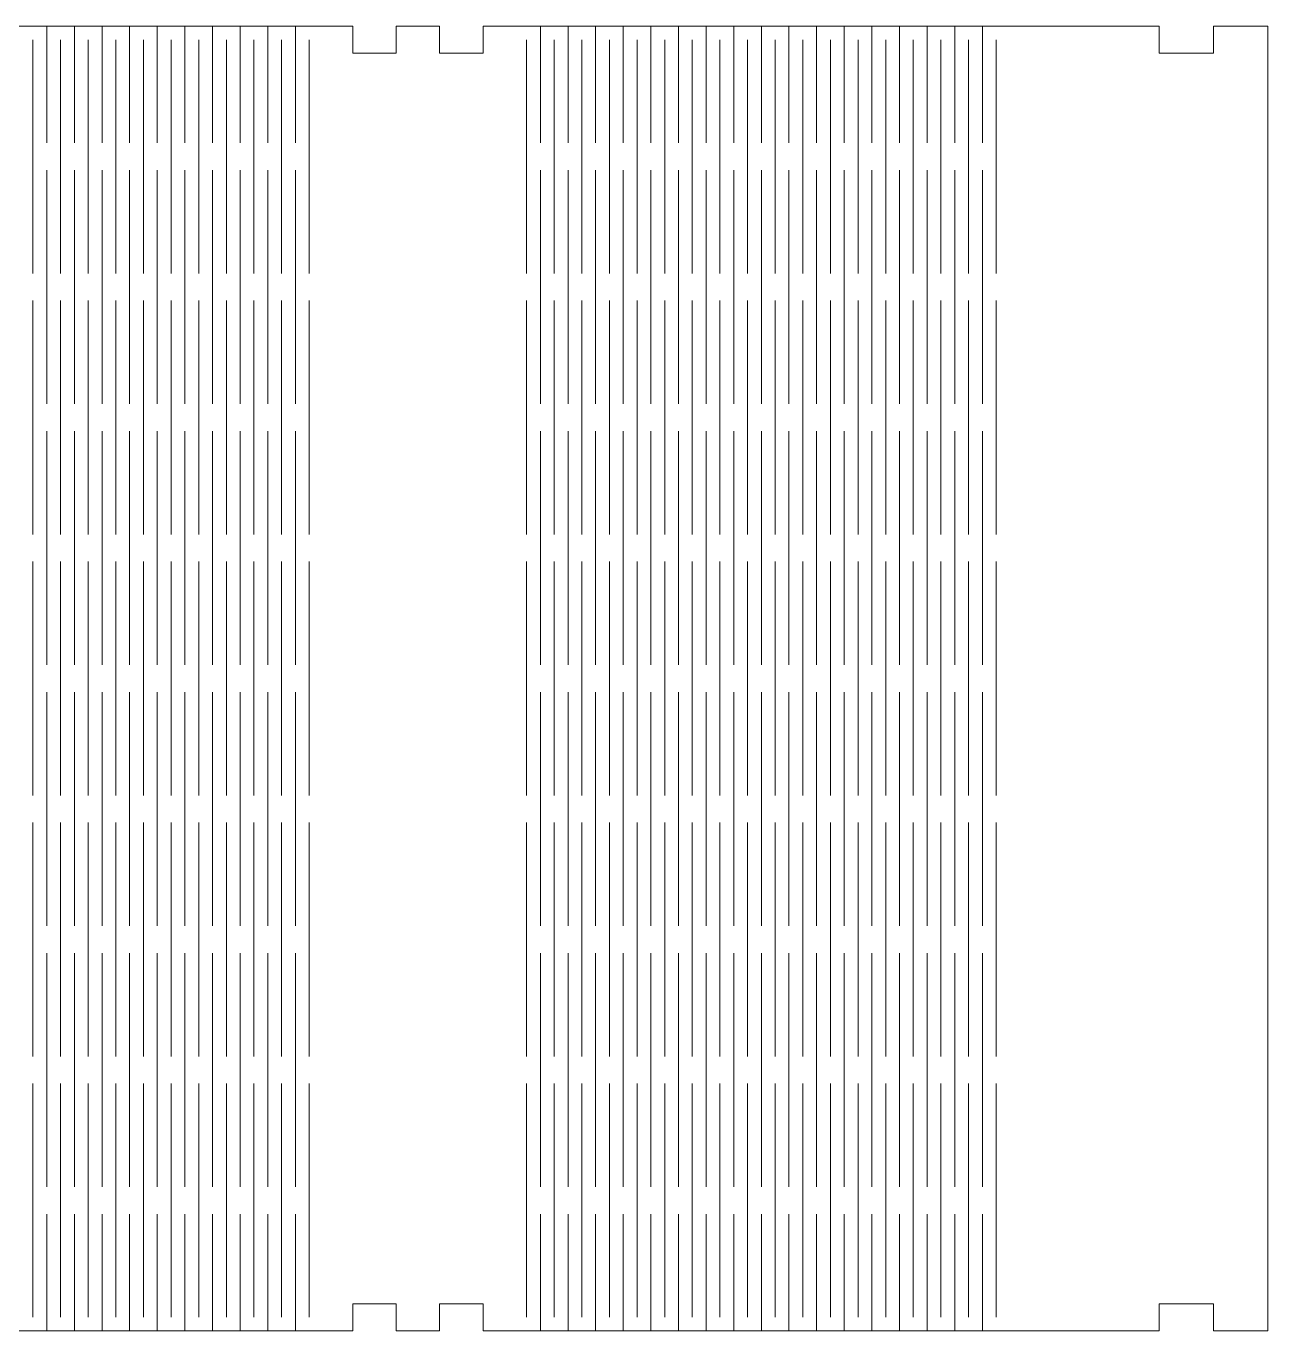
# Model space of a CAD drawing. Header units: millimetres. Extents: x -302 to 279, y -151 to 149.
# Drawn here: x 133.8 to 278.9, y -3.2 to 149.2 of the extents above; entities that cross this region are included whole.
import ezdxf

# ---------------------------------------------------------------- set-up
doc = ezdxf.new("R2010")
doc.units = ezdxf.units.MM
doc.header["$MEASUREMENT"] = 0
doc.layers.add('Layer 1', color=7, linetype='Continuous')

msp = doc.modelspace()

# ---------------------------------------------------------------- linework, layer by layer
at = {"layer": 'Layer 1', "lineweight": 9}
msp.add_open_spline([(247.1353, -3.1686), (247.1353, -3.1686), (266.1853, -3.1686), (266.1853, -3.1686), (266.1853, -3.1686), (266.1853, -3.1686), (266.1853, 0.0065), (266.1853, 0.0065), (266.1853, 0.0065), (266.1853, 0.0065), (272.5357, 0.0065), (272.5357, 0.0065), (272.5357, 0.0065), (272.5357, 0.0065), (272.5357, -3.1686), (272.5357, -3.1686), (272.5357, -3.1686), (272.5357, -3.1686), (278.8866, -3.1686), (278.8866, -3.1686), (278.8866, -3.1686), (278.8866, -3.1686), (278.8866, 149.2313), (278.8866, 149.2313), (278.8866, 149.2313), (278.8866, 149.2313), (272.5357, 149.2313), (272.5357, 149.2313), (272.5357, 149.2313), (272.5357, 149.2313), (272.5357, 146.0561), (272.5357, 146.0561), (272.5357, 146.0561), (272.5357, 146.0561), (266.1853, 146.0561), (266.1853, 146.0561), (266.1853, 146.0561), (266.1853, 146.0561), (266.1853, 149.2313), (266.1853, 149.2313), (266.1853, 149.2313), (266.1853, 149.2313), (247.1353, 149.2313), (247.1353, 149.2313), (247.1353, 149.2313), (247.1353, 149.2313), (192.2757, 149.2313), (192.2757, 149.2313), (192.2757, 149.2313), (192.2757, 149.2313), (187.1957, 149.2313), (187.1957, 149.2313), (187.1957, 149.2313), (187.1957, 149.2313), (187.1957, 146.0561), (187.1957, 146.0561), (187.1957, 146.0561), (187.1957, 146.0561), (182.1157, 146.0561), (182.1157, 146.0561), (182.1157, 146.0561), (182.1157, 146.0561), (182.1157, 149.2313), (182.1157, 149.2313), (182.1157, 149.2313), (182.1157, 149.2313), (177.0357, 149.2313), (177.0357, 149.2313), (177.0357, 149.2313), (177.0357, 149.2313), (177.0357, 146.0561), (177.0357, 146.0561), (177.0357, 146.0561), (177.0357, 146.0561), (171.9557, 146.0561), (171.9557, 146.0561), (171.9557, 146.0561), (171.9557, 146.0561), (171.9557, 149.2313), (171.9557, 149.2313), (171.9557, 149.2313), (171.9557, 149.2313), (166.8757, 149.2313), (166.8757, 149.2313), (166.8757, 149.2313), (166.8757, 149.2313), (112.0155, 149.2313), (112.0155, 149.2313), (112.0155, 149.2313), (112.0155, 149.2313), (105.8846, 149.2313), (105.8846, 149.2313), (105.8846, 149.2313), (105.8846, 149.2313), (105.8846, 146.0561), (105.8846, 146.0561), (105.8846, 146.0561), (105.8846, 146.0561), (99.7531, 146.0561), (99.7531, 146.0561), (99.7531, 146.0561), (99.7531, 146.0561), (99.7531, 149.2313), (99.7531, 149.2313), (99.7531, 149.2313), (99.7531, 149.2313), (93.6228, 149.2313), (93.6228, 149.2313), (93.6228, 149.2313), (93.6228, 149.2313), (93.6228, 146.0561), (93.6228, 146.0561), (93.6228, 146.0561), (93.6228, 146.0561), (87.4913, 146.0561), (87.4913, 146.0561), (87.4913, 146.0561), (87.4913, 146.0561), (87.4913, 149.2313), (87.4913, 149.2313), (87.4913, 149.2313), (87.4913, 149.2313), (81.3604, 149.2313), (81.3604, 149.2313), (81.3604, 149.2313), (81.3604, 149.2313), (81.3604, 146.0561), (81.3604, 146.0561), (81.3604, 146.0561), (81.3604, 146.0561), (75.2295, 146.0561), (75.2295, 146.0561), (75.2295, 146.0561), (75.2295, 146.0561), (75.2295, 149.2313), (75.2295, 149.2313), (75.2295, 149.2313), (75.2295, 149.2313), (69.0986, 149.2313), (69.0986, 149.2313), (69.0986, 149.2313), (69.0986, 149.2313), (69.0986, 146.0561), (69.0986, 146.0561), (69.0986, 146.0561), (69.0986, 146.0561), (62.967, 146.0561), (62.967, 146.0561), (62.967, 146.0561), (62.967, 146.0561), (62.967, 149.2313), (62.967, 149.2313), (62.967, 149.2313), (62.967, 149.2313), (56.8361, 149.2313), (56.8361, 149.2313), (56.8361, 149.2313), (56.8361, 149.2313), (56.8361, 146.0561), (56.8361, 146.0561), (56.8361, 146.0561), (56.8361, 146.0561), (50.7052, 146.0561), (50.7052, 146.0561), (50.7052, 146.0561), (50.7052, 146.0561), (50.7052, 149.2313), (50.7052, 149.2313), (50.7052, 149.2313), (50.7052, 149.2313), (44.5743, 149.2313), (44.5743, 149.2313), (44.5743, 149.2313), (44.5743, 149.2313), (44.5743, 146.0561), (44.5743, 146.0561), (44.5743, 146.0561), (44.5743, 146.0561), (38.4428, 146.0561), (38.4428, 146.0561), (38.4428, 146.0561), (38.4428, 146.0561), (38.4428, 149.2313), (38.4428, 149.2313), (38.4428, 149.2313), (38.4428, 149.2313), (32.3119, 149.2313), (32.3119, 149.2313), (32.3119, 149.2313), (32.3119, 149.2313), (32.3119, 146.0561), (32.3119, 146.0561), (32.3119, 146.0561), (32.3119, 146.0561), (26.181, 146.0561), (26.181, 146.0561), (26.181, 146.0561), (26.181, 146.0561), (26.181, 149.2313), (26.181, 149.2313), (26.181, 149.2313), (26.181, 149.2313), (20.0501, 149.2313), (20.0501, 149.2313), (20.0501, 149.2313), (20.0501, 149.2313), (20.0501, 146.0561), (20.0501, 146.0561), (20.0501, 146.0561), (20.0501, 146.0561), (13.9192, 146.0561), (13.9192, 146.0561), (13.9192, 146.0561), (13.9192, 146.0561), (13.9192, 149.2313), (13.9192, 149.2313), (13.9192, 149.2313), (13.9192, 149.2313), (7.7877, 149.2313), (7.7877, 149.2313), (7.7877, 149.2313), (7.7877, 149.2313), (7.7877, 146.0561), (7.7877, 146.0561), (7.7877, 146.0561), (7.7877, 146.0561), (1.6568, 146.0561), (1.6568, 146.0561), (1.6568, 146.0561), (1.6568, 146.0561), (1.6568, 149.2313), (1.6568, 149.2313), (1.6568, 149.2313), (1.6568, 149.2313), (-4.4741, 149.2313), (-4.4741, 149.2313), (-4.4741, 149.2313), (-4.4741, 149.2313), (-4.4741, 146.0561), (-4.4741, 146.0561), (-4.4741, 146.0561), (-4.4741, 146.0561), (-10.605, 146.0561), (-10.605, 146.0561), (-10.605, 146.0561), (-10.605, 146.0561), (-10.605, 149.2313), (-10.605, 149.2313), (-10.605, 149.2313), (-10.605, 149.2313), (-16.7359, 149.2313), (-16.7359, 149.2313), (-16.7359, 149.2313), (-16.7359, 149.2313), (-16.7359, 146.0561), (-16.7359, 146.0561), (-16.7359, 146.0561), (-16.7359, 146.0561), (-22.8668, 146.0561), (-22.8668, 146.0561), (-22.8668, 146.0561), (-22.8668, 146.0561), (-22.8668, 149.2313), (-22.8668, 149.2313), (-22.8668, 149.2313), (-22.8668, 149.2313), (-28.9984, 149.2313), (-28.9984, 149.2313), (-28.9984, 149.2313), (-28.9984, 149.2313), (-28.9984, 146.0561), (-28.9984, 146.0561), (-28.9984, 146.0561), (-28.9984, 146.0561), (-35.1293, 146.0561), (-35.1293, 146.0561), (-35.1293, 146.0561), (-35.1293, 146.0561), (-35.1293, 149.2313), (-35.1293, 149.2313), (-35.1293, 149.2313), (-35.1293, 149.2313), (-41.2602, 149.2313), (-41.2602, 149.2313), (-41.2602, 149.2313), (-41.2602, 149.2313), (-41.2602, 146.0561), (-41.2602, 146.0561), (-41.2602, 146.0561), (-41.2602, 146.0561), (-47.3911, 146.0561), (-47.3911, 146.0561), (-47.3911, 146.0561), (-47.3911, 146.0561), (-47.3911, 149.2313), (-47.3911, 149.2313), (-47.3911, 149.2313), (-47.3911, 149.2313), (-53.5226, 149.2313), (-53.5226, 149.2313), (-53.5226, 149.2313), (-53.5226, 149.2313), (-53.5226, 146.0561), (-53.5226, 146.0561), (-53.5226, 146.0561), (-53.5226, 146.0561), (-59.6535, 146.0561), (-59.6535, 146.0561), (-59.6535, 146.0561), (-59.6535, 146.0561), (-59.6535, 149.2313), (-59.6535, 149.2313), (-59.6535, 149.2313), (-59.6535, 149.2313), (-65.7844, 149.2313), (-65.7844, 149.2313), (-65.7844, 149.2313), (-65.7844, 149.2313), (-120.6446, 149.2313), (-120.6446, 149.2313), (-120.6446, 149.2313), (-120.6446, 149.2313), (-125.7246, 149.2313), (-125.7246, 149.2313), (-125.7246, 149.2313), (-125.7246, 149.2313), (-125.7246, 146.0561), (-125.7246, 146.0561), (-125.7246, 146.0561), (-125.7246, 146.0561), (-130.8046, 146.0561), (-130.8046, 146.0561), (-130.8046, 146.0561), (-130.8046, 146.0561), (-130.8046, 149.2313), (-130.8046, 149.2313), (-130.8046, 149.2313), (-130.8046, 149.2313), (-135.8846, 149.2313), (-135.8846, 149.2313), (-135.8846, 149.2313), (-135.8846, 149.2313), (-135.8846, 146.0561), (-135.8846, 146.0561), (-135.8846, 146.0561), (-135.8846, 146.0561), (-140.9646, 146.0561), (-140.9646, 146.0561), (-140.9646, 146.0561), (-140.9646, 146.0561), (-140.9646, 149.2313), (-140.9646, 149.2313), (-140.9646, 149.2313), (-140.9646, 149.2313), (-146.0446, 149.2313), (-146.0446, 149.2313), (-146.0446, 149.2313), (-146.0446, 149.2313), (-146.0446, -3.1686), (-146.0446, -3.1686), (-146.0446, -3.1686), (-146.0446, -3.1686), (-140.9646, -3.1686), (-140.9646, -3.1686), (-140.9646, -3.1686), (-140.9646, -3.1686), (-140.9646, 0.0065), (-140.9646, 0.0065), (-140.9646, 0.0065), (-140.9646, 0.0065), (-135.8846, 0.0065), (-135.8846, 0.0065), (-135.8846, 0.0065), (-135.8846, 0.0065), (-135.8846, -3.1686), (-135.8846, -3.1686), (-135.8846, -3.1686), (-135.8846, -3.1686), (-130.8046, -3.1686), (-130.8046, -3.1686), (-130.8046, -3.1686), (-130.8046, -3.1686), (-130.8046, 0.0065), (-130.8046, 0.0065), (-130.8046, 0.0065), (-130.8046, 0.0065), (-125.7246, 0.0065), (-125.7246, 0.0065), (-125.7246, 0.0065), (-125.7246, 0.0065), (-125.7246, -3.1686), (-125.7246, -3.1686), (-125.7246, -3.1686), (-125.7246, -3.1686), (-120.6446, -3.1686), (-120.6446, -3.1686), (-120.6446, -3.1686), (-120.6446, -3.1686), (-65.7844, -3.1686), (-65.7844, -3.1686), (-65.7844, -3.1686), (-65.7844, -3.1686), (-59.6535, -3.1686), (-59.6535, -3.1686), (-59.6535, -3.1686), (-59.6535, -3.1686), (-59.6535, 0.0065), (-59.6535, 0.0065), (-59.6535, 0.0065), (-59.6535, 0.0065), (-53.5226, 0.0065), (-53.5226, 0.0065), (-53.5226, 0.0065), (-53.5226, 0.0065), (-53.5226, -3.1686), (-53.5226, -3.1686), (-53.5226, -3.1686), (-53.5226, -3.1686), (-47.3911, -3.1686), (-47.3911, -3.1686), (-47.3911, -3.1686), (-47.3911, -3.1686), (-47.3911, 0.0065), (-47.3911, 0.0065), (-47.3911, 0.0065), (-47.3911, 0.0065), (-41.2602, 0.0065), (-41.2602, 0.0065), (-41.2602, 0.0065), (-41.2602, 0.0065), (-41.2602, -3.1686), (-41.2602, -3.1686), (-41.2602, -3.1686), (-41.2602, -3.1686), (-35.1293, -3.1686), (-35.1293, -3.1686), (-35.1293, -3.1686), (-35.1293, -3.1686), (-35.1293, 0.0065), (-35.1293, 0.0065), (-35.1293, 0.0065), (-35.1293, 0.0065), (-28.9984, 0.0065), (-28.9984, 0.0065), (-28.9984, 0.0065), (-28.9984, 0.0065), (-28.9984, -3.1686), (-28.9984, -3.1686), (-28.9984, -3.1686), (-28.9984, -3.1686), (-22.8668, -3.1686), (-22.8668, -3.1686), (-22.8668, -3.1686), (-22.8668, -3.1686), (-22.8668, 0.0065), (-22.8668, 0.0065), (-22.8668, 0.0065), (-22.8668, 0.0065), (-16.7359, 0.0065), (-16.7359, 0.0065), (-16.7359, 0.0065), (-16.7359, 0.0065), (-16.7359, -3.1686), (-16.7359, -3.1686), (-16.7359, -3.1686), (-16.7359, -3.1686), (-10.605, -3.1686), (-10.605, -3.1686), (-10.605, -3.1686), (-10.605, -3.1686), (-10.605, 0.0065), (-10.605, 0.0065), (-10.605, 0.0065), (-10.605, 0.0065), (-4.4741, 0.0065), (-4.4741, 0.0065), (-4.4741, 0.0065), (-4.4741, 0.0065), (-4.4741, -3.1686), (-4.4741, -3.1686), (-4.4741, -3.1686), (-4.4741, -3.1686), (1.6568, -3.1686), (1.6568, -3.1686), (1.6568, -3.1686), (1.6568, -3.1686), (1.6568, 0.0065), (1.6568, 0.0065), (1.6568, 0.0065), (1.6568, 0.0065), (7.7877, 0.0065), (7.7877, 0.0065), (7.7877, 0.0065), (7.7877, 0.0065), (7.7877, -3.1686), (7.7877, -3.1686), (7.7877, -3.1686), (7.7877, -3.1686), (13.9192, -3.1686), (13.9192, -3.1686), (13.9192, -3.1686), (13.9192, -3.1686), (13.9192, 0.0065), (13.9192, 0.0065), (13.9192, 0.0065), (13.9192, 0.0065), (20.0501, 0.0065), (20.0501, 0.0065), (20.0501, 0.0065), (20.0501, 0.0065), (20.0501, -3.1686), (20.0501, -3.1686), (20.0501, -3.1686), (20.0501, -3.1686), (26.181, -3.1686), (26.181, -3.1686), (26.181, -3.1686), (26.181, -3.1686), (26.181, 0.0065), (26.181, 0.0065), (26.181, 0.0065), (26.181, 0.0065), (32.3119, 0.0065), (32.3119, 0.0065), (32.3119, 0.0065), (32.3119, 0.0065), (32.3119, -3.1686), (32.3119, -3.1686), (32.3119, -3.1686), (32.3119, -3.1686), (38.4428, -3.1686), (38.4428, -3.1686), (38.4428, -3.1686), (38.4428, -3.1686), (38.4428, 0.0065), (38.4428, 0.0065), (38.4428, 0.0065), (38.4428, 0.0065), (44.5743, 0.0065), (44.5743, 0.0065), (44.5743, 0.0065), (44.5743, 0.0065), (44.5743, -3.1686), (44.5743, -3.1686), (44.5743, -3.1686), (44.5743, -3.1686), (50.7052, -3.1686), (50.7052, -3.1686), (50.7052, -3.1686), (50.7052, -3.1686), (50.7052, 0.0065), (50.7052, 0.0065), (50.7052, 0.0065), (50.7052, 0.0065), (56.8361, 0.0065), (56.8361, 0.0065), (56.8361, 0.0065), (56.8361, 0.0065), (56.8361, -3.1686), (56.8361, -3.1686), (56.8361, -3.1686), (56.8361, -3.1686), (62.967, -3.1686), (62.967, -3.1686), (62.967, -3.1686), (62.967, -3.1686), (62.967, 0.0065), (62.967, 0.0065), (62.967, 0.0065), (62.967, 0.0065), (69.0986, 0.0065), (69.0986, 0.0065), (69.0986, 0.0065), (69.0986, 0.0065), (69.0986, -3.1686), (69.0986, -3.1686), (69.0986, -3.1686), (69.0986, -3.1686), (75.2295, -3.1686), (75.2295, -3.1686), (75.2295, -3.1686), (75.2295, -3.1686), (75.2295, 0.0065), (75.2295, 0.0065), (75.2295, 0.0065), (75.2295, 0.0065), (81.3604, 0.0065), (81.3604, 0.0065), (81.3604, 0.0065), (81.3604, 0.0065), (81.3604, -3.1686), (81.3604, -3.1686), (81.3604, -3.1686), (81.3604, -3.1686), (87.4913, -3.1686), (87.4913, -3.1686), (87.4913, -3.1686), (87.4913, -3.1686), (87.4913, 0.0065), (87.4913, 0.0065), (87.4913, 0.0065), (87.4913, 0.0065), (93.6228, 0.0065), (93.6228, 0.0065), (93.6228, 0.0065), (93.6228, 0.0065), (93.6228, -3.1686), (93.6228, -3.1686), (93.6228, -3.1686), (93.6228, -3.1686), (99.7531, -3.1686), (99.7531, -3.1686), (99.7531, -3.1686), (99.7531, -3.1686), (99.7531, 0.0065), (99.7531, 0.0065), (99.7531, 0.0065), (99.7531, 0.0065), (105.8846, 0.0065), (105.8846, 0.0065), (105.8846, 0.0065), (105.8846, 0.0065), (105.8846, -3.1686), (105.8846, -3.1686), (105.8846, -3.1686), (105.8846, -3.1686), (112.0155, -3.1686), (112.0155, -3.1686), (112.0155, -3.1686), (112.0155, -3.1686), (166.8757, -3.1686), (166.8757, -3.1686), (166.8757, -3.1686), (166.8757, -3.1686), (171.9557, -3.1686), (171.9557, -3.1686), (171.9557, -3.1686), (171.9557, -3.1686), (171.9557, 0.0065), (171.9557, 0.0065), (171.9557, 0.0065), (171.9557, 0.0065), (177.0357, 0.0065), (177.0357, 0.0065), (177.0357, 0.0065), (177.0357, 0.0065), (177.0357, -3.1686), (177.0357, -3.1686), (177.0357, -3.1686), (177.0357, -3.1686), (182.1157, -3.1686), (182.1157, -3.1686), (182.1157, -3.1686), (182.1157, -3.1686), (182.1157, 0.0065), (182.1157, 0.0065), (182.1157, 0.0065), (182.1157, 0.0065), (187.1957, 0.0065), (187.1957, 0.0065), (187.1957, 0.0065), (187.1957, 0.0065), (187.1957, -3.1686), (187.1957, -3.1686), (187.1957, -3.1686), (187.1957, -3.1686), (192.2757, -3.1686), (192.2757, -3.1686), (192.2757, -3.1686), (192.2757, -3.1686), (247.1353, -3.1686), (247.1353, -3.1686)], degree=3, knots=[0, 0, 0, 0, 0.00591716, 0.00591716, 0.00591716, 0.00591716, 0.01183432, 0.01183432, 0.01183432, 0.01183432, 0.01775148, 0.01775148, 0.01775148, 0.01775148, 0.02366864, 0.02366864, 0.02366864, 0.02366864, 0.0295858, 0.0295858, 0.0295858, 0.0295858, 0.03550296, 0.03550296, 0.03550296, 0.03550296, 0.04142012, 0.04142012, 0.04142012, 0.04142012, 0.04733728, 0.04733728, 0.04733728, 0.04733728, 0.05325444, 0.05325444, 0.05325444, 0.05325444, 0.0591716, 0.0591716, 0.0591716, 0.0591716, 0.06508876, 0.06508876, 0.06508876, 0.06508876, 0.07100592, 0.07100592, 0.07100592, 0.07100592, 0.07692308, 0.07692308, 0.07692308, 0.07692308, 0.08284024, 0.08284024, 0.08284024, 0.08284024, 0.0887574, 0.0887574, 0.0887574, 0.0887574, 0.09467456, 0.09467456, 0.09467456, 0.09467456, 0.10059172, 0.10059172, 0.10059172, 0.10059172, 0.10650888, 0.10650888, 0.10650888, 0.10650888, 0.11242604, 0.11242604, 0.11242604, 0.11242604, 0.1183432, 0.1183432, 0.1183432, 0.1183432, 0.12426036, 0.12426036, 0.12426036, 0.12426036, 0.13017751, 0.13017751, 0.13017751, 0.13017751, 0.13609467, 0.13609467, 0.13609467, 0.13609467, 0.14201183, 0.14201183, 0.14201183, 0.14201183, 0.14792899, 0.14792899, 0.14792899, 0.14792899, 0.15384615, 0.15384615, 0.15384615, 0.15384615, 0.15976331, 0.15976331, 0.15976331, 0.15976331, 0.16568047, 0.16568047, 0.16568047, 0.16568047, 0.17159763, 0.17159763, 0.17159763, 0.17159763, 0.17751479, 0.17751479, 0.17751479, 0.17751479, 0.18343195, 0.18343195, 0.18343195, 0.18343195, 0.18934911, 0.18934911, 0.18934911, 0.18934911, 0.19526627, 0.19526627, 0.19526627, 0.19526627, 0.20118343, 0.20118343, 0.20118343, 0.20118343, 0.20710059, 0.20710059, 0.20710059, 0.20710059, 0.21301775, 0.21301775, 0.21301775, 0.21301775, 0.21893491, 0.21893491, 0.21893491, 0.21893491, 0.22485207, 0.22485207, 0.22485207, 0.22485207, 0.23076923, 0.23076923, 0.23076923, 0.23076923, 0.23668639, 0.23668639, 0.23668639, 0.23668639, 0.24260355, 0.24260355, 0.24260355, 0.24260355, 0.24852071, 0.24852071, 0.24852071, 0.24852071, 0.25443787, 0.25443787, 0.25443787, 0.25443787, 0.26035503, 0.26035503, 0.26035503, 0.26035503, 0.26627219, 0.26627219, 0.26627219, 0.26627219, 0.27218935, 0.27218935, 0.27218935, 0.27218935, 0.27810651, 0.27810651, 0.27810651, 0.27810651, 0.28402367, 0.28402367, 0.28402367, 0.28402367, 0.28994083, 0.28994083, 0.28994083, 0.28994083, 0.29585799, 0.29585799, 0.29585799, 0.29585799, 0.30177515, 0.30177515, 0.30177515, 0.30177515, 0.30769231, 0.30769231, 0.30769231, 0.30769231, 0.31360947, 0.31360947, 0.31360947, 0.31360947, 0.31952663, 0.31952663, 0.31952663, 0.31952663, 0.32544379, 0.32544379, 0.32544379, 0.32544379, 0.33136095, 0.33136095, 0.33136095, 0.33136095, 0.33727811, 0.33727811, 0.33727811, 0.33727811, 0.34319527, 0.34319527, 0.34319527, 0.34319527, 0.34911243, 0.34911243, 0.34911243, 0.34911243, 0.35502959, 0.35502959, 0.35502959, 0.35502959, 0.36094675, 0.36094675, 0.36094675, 0.36094675, 0.36686391, 0.36686391, 0.36686391, 0.36686391, 0.37278107, 0.37278107, 0.37278107, 0.37278107, 0.37869822, 0.37869822, 0.37869822, 0.37869822, 0.38461538, 0.38461538, 0.38461538, 0.38461538, 0.39053254, 0.39053254, 0.39053254, 0.39053254, 0.3964497, 0.3964497, 0.3964497, 0.3964497, 0.40236686, 0.40236686, 0.40236686, 0.40236686, 0.40828402, 0.40828402, 0.40828402, 0.40828402, 0.41420118, 0.41420118, 0.41420118, 0.41420118, 0.42011834, 0.42011834, 0.42011834, 0.42011834, 0.4260355, 0.4260355, 0.4260355, 0.4260355, 0.43195266, 0.43195266, 0.43195266, 0.43195266, 0.43786982, 0.43786982, 0.43786982, 0.43786982, 0.44378698, 0.44378698, 0.44378698, 0.44378698, 0.44970414, 0.44970414, 0.44970414, 0.44970414, 0.4556213, 0.4556213, 0.4556213, 0.4556213, 0.46153846, 0.46153846, 0.46153846, 0.46153846, 0.46745562, 0.46745562, 0.46745562, 0.46745562, 0.47337278, 0.47337278, 0.47337278, 0.47337278, 0.47928994, 0.47928994, 0.47928994, 0.47928994, 0.4852071, 0.4852071, 0.4852071, 0.4852071, 0.49112426, 0.49112426, 0.49112426, 0.49112426, 0.49704142, 0.49704142, 0.49704142, 0.49704142, 0.50295858, 0.50295858, 0.50295858, 0.50295858, 0.50887574, 0.50887574, 0.50887574, 0.50887574, 0.5147929, 0.5147929, 0.5147929, 0.5147929, 0.52071006, 0.52071006, 0.52071006, 0.52071006, 0.52662722, 0.52662722, 0.52662722, 0.52662722, 0.53254438, 0.53254438, 0.53254438, 0.53254438, 0.53846154, 0.53846154, 0.53846154, 0.53846154, 0.5443787, 0.5443787, 0.5443787, 0.5443787, 0.55029586, 0.55029586, 0.55029586, 0.55029586, 0.55621302, 0.55621302, 0.55621302, 0.55621302, 0.56213018, 0.56213018, 0.56213018, 0.56213018, 0.56804734, 0.56804734, 0.56804734, 0.56804734, 0.5739645, 0.5739645, 0.5739645, 0.5739645, 0.57988166, 0.57988166, 0.57988166, 0.57988166, 0.58579882, 0.58579882, 0.58579882, 0.58579882, 0.59171598, 0.59171598, 0.59171598, 0.59171598, 0.59763314, 0.59763314, 0.59763314, 0.59763314, 0.6035503, 0.6035503, 0.6035503, 0.6035503, 0.60946746, 0.60946746, 0.60946746, 0.60946746, 0.61538462, 0.61538462, 0.61538462, 0.61538462, 0.62130178, 0.62130178, 0.62130178, 0.62130178, 0.62721893, 0.62721893, 0.62721893, 0.62721893, 0.63313609, 0.63313609, 0.63313609, 0.63313609, 0.63905325, 0.63905325, 0.63905325, 0.63905325, 0.64497041, 0.64497041, 0.64497041, 0.64497041, 0.65088757, 0.65088757, 0.65088757, 0.65088757, 0.65680473, 0.65680473, 0.65680473, 0.65680473, 0.66272189, 0.66272189, 0.66272189, 0.66272189, 0.66863905, 0.66863905, 0.66863905, 0.66863905, 0.67455621, 0.67455621, 0.67455621, 0.67455621, 0.68047337, 0.68047337, 0.68047337, 0.68047337, 0.68639053, 0.68639053, 0.68639053, 0.68639053, 0.69230769, 0.69230769, 0.69230769, 0.69230769, 0.69822485, 0.69822485, 0.69822485, 0.69822485, 0.70414201, 0.70414201, 0.70414201, 0.70414201, 0.71005917, 0.71005917, 0.71005917, 0.71005917, 0.71597633, 0.71597633, 0.71597633, 0.71597633, 0.72189349, 0.72189349, 0.72189349, 0.72189349, 0.72781065, 0.72781065, 0.72781065, 0.72781065, 0.73372781, 0.73372781, 0.73372781, 0.73372781, 0.73964497, 0.73964497, 0.73964497, 0.73964497, 0.74556213, 0.74556213, 0.74556213, 0.74556213, 0.75147929, 0.75147929, 0.75147929, 0.75147929, 0.75739645, 0.75739645, 0.75739645, 0.75739645, 0.76331361, 0.76331361, 0.76331361, 0.76331361, 0.76923077, 0.76923077, 0.76923077, 0.76923077, 0.77514793, 0.77514793, 0.77514793, 0.77514793, 0.78106509, 0.78106509, 0.78106509, 0.78106509, 0.78698225, 0.78698225, 0.78698225, 0.78698225, 0.79289941, 0.79289941, 0.79289941, 0.79289941, 0.79881657, 0.79881657, 0.79881657, 0.79881657, 0.80473373, 0.80473373, 0.80473373, 0.80473373, 0.81065089, 0.81065089, 0.81065089, 0.81065089, 0.81656805, 0.81656805, 0.81656805, 0.81656805, 0.82248521, 0.82248521, 0.82248521, 0.82248521, 0.82840237, 0.82840237, 0.82840237, 0.82840237, 0.83431953, 0.83431953, 0.83431953, 0.83431953, 0.84023669, 0.84023669, 0.84023669, 0.84023669, 0.84615385, 0.84615385, 0.84615385, 0.84615385, 0.85207101, 0.85207101, 0.85207101, 0.85207101, 0.85798817, 0.85798817, 0.85798817, 0.85798817, 0.86390533, 0.86390533, 0.86390533, 0.86390533, 0.86982249, 0.86982249, 0.86982249, 0.86982249, 0.87573964, 0.87573964, 0.87573964, 0.87573964, 0.8816568, 0.8816568, 0.8816568, 0.8816568, 0.88757396, 0.88757396, 0.88757396, 0.88757396, 0.89349112, 0.89349112, 0.89349112, 0.89349112, 0.89940828, 0.89940828, 0.89940828, 0.89940828, 0.90532544, 0.90532544, 0.90532544, 0.90532544, 0.9112426, 0.9112426, 0.9112426, 0.9112426, 0.91715976, 0.91715976, 0.91715976, 0.91715976, 0.92307692, 0.92307692, 0.92307692, 0.92307692, 0.92899408, 0.92899408, 0.92899408, 0.92899408, 0.93491124, 0.93491124, 0.93491124, 0.93491124, 0.9408284, 0.9408284, 0.9408284, 0.9408284, 0.94674556, 0.94674556, 0.94674556, 0.94674556, 0.95266272, 0.95266272, 0.95266272, 0.95266272, 0.95857988, 0.95857988, 0.95857988, 0.95857988, 0.96449704, 0.96449704, 0.96449704, 0.96449704, 0.9704142, 0.9704142, 0.9704142, 0.9704142, 0.97633136, 0.97633136, 0.97633136, 0.97633136, 0.98224852, 0.98224852, 0.98224852, 0.98224852, 0.98816568, 0.98816568, 0.98816568, 0.98816568, 1, 1, 1, 1], dxfattribs=at)
for points in [[(136.2181, 149.2313), (136.2181, 149.2313), (136.2181, 135.5789), (136.2181, 135.5789)], [(139.4456, 149.2313), (139.4456, 149.2313), (139.4456, 135.5789), (139.4456, 135.5789)], [(142.6725, 149.2313), (142.6725, 149.2313), (142.6725, 135.5789), (142.6725, 135.5789)], [(145.8994, 149.2313), (145.8994, 149.2313), (145.8994, 135.5789), (145.8994, 135.5789)], [(149.1269, 149.2313), (149.1269, 149.2313), (149.1269, 135.5789), (149.1269, 135.5789)], [(152.3538, 149.2313), (152.3538, 149.2313), (152.3538, 135.5789), (152.3538, 135.5789)], [(155.5807, 149.2313), (155.5807, 149.2313), (155.5807, 135.5789), (155.5807, 135.5789)], [(158.8076, 149.2313), (158.8076, 149.2313), (158.8076, 135.5789), (158.8076, 135.5789)], [(162.0351, 149.2313), (162.0351, 149.2313), (162.0351, 135.5789), (162.0351, 135.5789)], [(165.262, 149.2313), (165.262, 149.2313), (165.262, 135.5789), (165.262, 135.5789)], [(193.8888, 149.2313), (193.8888, 149.2313), (193.8888, 135.5789), (193.8888, 135.5789)], [(197.1157, 149.2313), (197.1157, 149.2313), (197.1157, 135.5789), (197.1157, 135.5789)], [(200.3432, 149.2313), (200.3432, 149.2313), (200.3432, 135.5789), (200.3432, 135.5789)], [(203.5701, 149.2313), (203.5701, 149.2313), (203.5701, 135.5789), (203.5701, 135.5789)], [(206.797, 149.2313), (206.797, 149.2313), (206.797, 135.5789), (206.797, 135.5789)], [(210.0245, 149.2313), (210.0245, 149.2313), (210.0245, 135.5789), (210.0245, 135.5789)], [(213.2514, 149.2313), (213.2514, 149.2313), (213.2514, 135.5789), (213.2514, 135.5789)], [(216.4783, 149.2313), (216.4783, 149.2313), (216.4783, 135.5789), (216.4783, 135.5789)], [(219.7052, 149.2313), (219.7052, 149.2313), (219.7052, 135.5789), (219.7052, 135.5789)], [(222.9327, 149.2313), (222.9327, 149.2313), (222.9327, 135.5789), (222.9327, 135.5789)], [(226.1596, 149.2313), (226.1596, 149.2313), (226.1596, 135.5789), (226.1596, 135.5789)], [(229.3865, 149.2313), (229.3865, 149.2313), (229.3865, 135.5789), (229.3865, 135.5789)], [(232.6134, 149.2313), (232.6134, 149.2313), (232.6134, 135.5789), (232.6134, 135.5789)], [(235.8409, 149.2313), (235.8409, 149.2313), (235.8409, 135.5789), (235.8409, 135.5789)], [(239.0678, 149.2313), (239.0678, 149.2313), (239.0678, 135.5789), (239.0678, 135.5789)], [(242.2946, 149.2313), (242.2946, 149.2313), (242.2946, 135.5789), (242.2946, 135.5789)], [(245.5222, 149.2313), (245.5222, 149.2313), (245.5222, 135.5789), (245.5222, 135.5789)], [(134.605, 120.3389), (134.605, 120.3389), (134.605, 147.6437), (134.605, 147.6437)], [(137.8318, 120.3389), (137.8318, 120.3389), (137.8318, 147.6437), (137.8318, 147.6437)], [(141.0587, 120.3389), (141.0587, 120.3389), (141.0587, 147.6437), (141.0587, 147.6437)], [(144.2862, 120.3389), (144.2862, 120.3389), (144.2862, 147.6437), (144.2862, 147.6437)], [(147.5131, 120.3389), (147.5131, 120.3389), (147.5131, 147.6437), (147.5131, 147.6437)], [(150.74, 120.3389), (150.74, 120.3389), (150.74, 147.6437), (150.74, 147.6437)], [(153.9669, 120.3389), (153.9669, 120.3389), (153.9669, 147.6437), (153.9669, 147.6437)], [(157.1944, 120.3389), (157.1944, 120.3389), (157.1944, 147.6437), (157.1944, 147.6437)], [(160.4213, 120.3389), (160.4213, 120.3389), (160.4213, 147.6437), (160.4213, 147.6437)], [(163.6482, 120.3389), (163.6482, 120.3389), (163.6482, 147.6437), (163.6482, 147.6437)], [(166.8757, 120.3389), (166.8757, 120.3389), (166.8757, 147.6437), (166.8757, 147.6437)], [(192.2757, 120.3389), (192.2757, 120.3389), (192.2757, 147.6437), (192.2757, 147.6437)], [(195.5026, 120.3389), (195.5026, 120.3389), (195.5026, 147.6437), (195.5026, 147.6437)], [(198.7295, 120.3389), (198.7295, 120.3389), (198.7295, 147.6437), (198.7295, 147.6437)], [(201.9564, 120.3389), (201.9564, 120.3389), (201.9564, 147.6437), (201.9564, 147.6437)], [(205.1839, 120.3389), (205.1839, 120.3389), (205.1839, 147.6437), (205.1839, 147.6437)], [(208.4108, 120.3389), (208.4108, 120.3389), (208.4108, 147.6437), (208.4108, 147.6437)], [(211.6376, 120.3389), (211.6376, 120.3389), (211.6376, 147.6437), (211.6376, 147.6437)], [(214.8645, 120.3389), (214.8645, 120.3389), (214.8645, 147.6437), (214.8645, 147.6437)], [(218.092, 120.3389), (218.092, 120.3389), (218.092, 147.6437), (218.092, 147.6437)], [(221.3189, 120.3389), (221.3189, 120.3389), (221.3189, 147.6437), (221.3189, 147.6437)], [(224.5458, 120.3389), (224.5458, 120.3389), (224.5458, 147.6437), (224.5458, 147.6437)], [(227.7733, 120.3389), (227.7733, 120.3389), (227.7733, 147.6437), (227.7733, 147.6437)], [(231.0002, 120.3389), (231.0002, 120.3389), (231.0002, 147.6437), (231.0002, 147.6437)], [(234.2271, 120.3389), (234.2271, 120.3389), (234.2271, 147.6437), (234.2271, 147.6437)], [(237.454, 120.3389), (237.454, 120.3389), (237.454, 147.6437), (237.454, 147.6437)], [(240.6815, 120.3389), (240.6815, 120.3389), (240.6815, 147.6437), (240.6815, 147.6437)], [(243.9084, 120.3389), (243.9084, 120.3389), (243.9084, 147.6437), (243.9084, 147.6437)], [(247.1353, 120.3389), (247.1353, 120.3389), (247.1353, 147.6437), (247.1353, 147.6437)], [(136.2181, 132.4037), (136.2181, 132.4037), (136.2181, 105.0989), (136.2181, 105.0989)], [(139.4456, 132.4037), (139.4456, 132.4037), (139.4456, 105.0989), (139.4456, 105.0989)], [(142.6725, 132.4037), (142.6725, 132.4037), (142.6725, 105.0989), (142.6725, 105.0989)], [(145.8994, 132.4037), (145.8994, 132.4037), (145.8994, 105.0989), (145.8994, 105.0989)], [(149.1269, 132.4037), (149.1269, 132.4037), (149.1269, 105.0989), (149.1269, 105.0989)], [(152.3538, 132.4037), (152.3538, 132.4037), (152.3538, 105.0989), (152.3538, 105.0989)], [(155.5807, 132.4037), (155.5807, 132.4037), (155.5807, 105.0989), (155.5807, 105.0989)], [(158.8076, 132.4037), (158.8076, 132.4037), (158.8076, 105.0989), (158.8076, 105.0989)], [(162.0351, 132.4037), (162.0351, 132.4037), (162.0351, 105.0989), (162.0351, 105.0989)], [(165.262, 132.4037), (165.262, 132.4037), (165.262, 105.0989), (165.262, 105.0989)], [(193.8888, 132.4037), (193.8888, 132.4037), (193.8888, 105.0989), (193.8888, 105.0989)], [(197.1157, 132.4037), (197.1157, 132.4037), (197.1157, 105.0989), (197.1157, 105.0989)], [(200.3432, 132.4037), (200.3432, 132.4037), (200.3432, 105.0989), (200.3432, 105.0989)], [(203.5701, 132.4037), (203.5701, 132.4037), (203.5701, 105.0989), (203.5701, 105.0989)], [(206.797, 132.4037), (206.797, 132.4037), (206.797, 105.0989), (206.797, 105.0989)], [(210.0245, 132.4037), (210.0245, 132.4037), (210.0245, 105.0989), (210.0245, 105.0989)], [(213.2514, 132.4037), (213.2514, 132.4037), (213.2514, 105.0989), (213.2514, 105.0989)], [(216.4783, 132.4037), (216.4783, 132.4037), (216.4783, 105.0989), (216.4783, 105.0989)], [(219.7052, 132.4037), (219.7052, 132.4037), (219.7052, 105.0989), (219.7052, 105.0989)], [(222.9327, 132.4037), (222.9327, 132.4037), (222.9327, 105.0989), (222.9327, 105.0989)], [(226.1596, 132.4037), (226.1596, 132.4037), (226.1596, 105.0989), (226.1596, 105.0989)], [(229.3865, 132.4037), (229.3865, 132.4037), (229.3865, 105.0989), (229.3865, 105.0989)], [(232.6134, 132.4037), (232.6134, 132.4037), (232.6134, 105.0989), (232.6134, 105.0989)], [(235.8409, 132.4037), (235.8409, 132.4037), (235.8409, 105.0989), (235.8409, 105.0989)], [(239.0678, 132.4037), (239.0678, 132.4037), (239.0678, 105.0989), (239.0678, 105.0989)], [(242.2946, 132.4037), (242.2946, 132.4037), (242.2946, 105.0989), (242.2946, 105.0989)], [(245.5222, 132.4037), (245.5222, 132.4037), (245.5222, 105.0989), (245.5222, 105.0989)], [(134.605, 89.8589), (134.605, 89.8589), (134.605, 117.1637), (134.605, 117.1637)], [(137.8318, 89.8589), (137.8318, 89.8589), (137.8318, 117.1637), (137.8318, 117.1637)], [(141.0587, 89.8589), (141.0587, 89.8589), (141.0587, 117.1637), (141.0587, 117.1637)], [(144.2862, 89.8589), (144.2862, 89.8589), (144.2862, 117.1637), (144.2862, 117.1637)], [(147.5131, 89.8589), (147.5131, 89.8589), (147.5131, 117.1637), (147.5131, 117.1637)], [(150.74, 89.8589), (150.74, 89.8589), (150.74, 117.1637), (150.74, 117.1637)], [(153.9669, 89.8589), (153.9669, 89.8589), (153.9669, 117.1637), (153.9669, 117.1637)], [(157.1944, 89.8589), (157.1944, 89.8589), (157.1944, 117.1637), (157.1944, 117.1637)], [(160.4213, 89.8589), (160.4213, 89.8589), (160.4213, 117.1637), (160.4213, 117.1637)], [(163.6482, 89.8589), (163.6482, 89.8589), (163.6482, 117.1637), (163.6482, 117.1637)], [(166.8757, 89.8589), (166.8757, 89.8589), (166.8757, 117.1637), (166.8757, 117.1637)], [(192.2757, 89.8589), (192.2757, 89.8589), (192.2757, 117.1637), (192.2757, 117.1637)], [(195.5026, 89.8589), (195.5026, 89.8589), (195.5026, 117.1637), (195.5026, 117.1637)], [(198.7295, 89.8589), (198.7295, 89.8589), (198.7295, 117.1637), (198.7295, 117.1637)], [(201.9564, 89.8589), (201.9564, 89.8589), (201.9564, 117.1637), (201.9564, 117.1637)], [(205.1839, 89.8589), (205.1839, 89.8589), (205.1839, 117.1637), (205.1839, 117.1637)], [(208.4108, 89.8589), (208.4108, 89.8589), (208.4108, 117.1637), (208.4108, 117.1637)], [(211.6376, 89.8589), (211.6376, 89.8589), (211.6376, 117.1637), (211.6376, 117.1637)], [(214.8645, 89.8589), (214.8645, 89.8589), (214.8645, 117.1637), (214.8645, 117.1637)], [(218.092, 89.8589), (218.092, 89.8589), (218.092, 117.1637), (218.092, 117.1637)], [(221.3189, 89.8589), (221.3189, 89.8589), (221.3189, 117.1637), (221.3189, 117.1637)], [(224.5458, 89.8589), (224.5458, 89.8589), (224.5458, 117.1637), (224.5458, 117.1637)], [(227.7733, 89.8589), (227.7733, 89.8589), (227.7733, 117.1637), (227.7733, 117.1637)], [(231.0002, 89.8589), (231.0002, 89.8589), (231.0002, 117.1637), (231.0002, 117.1637)], [(234.2271, 89.8589), (234.2271, 89.8589), (234.2271, 117.1637), (234.2271, 117.1637)], [(237.454, 89.8589), (237.454, 89.8589), (237.454, 117.1637), (237.454, 117.1637)], [(240.6815, 89.8589), (240.6815, 89.8589), (240.6815, 117.1637), (240.6815, 117.1637)], [(243.9084, 89.8589), (243.9084, 89.8589), (243.9084, 117.1637), (243.9084, 117.1637)], [(247.1353, 89.8589), (247.1353, 89.8589), (247.1353, 117.1637), (247.1353, 117.1637)], [(136.2181, 101.9237), (136.2181, 101.9237), (136.2181, 74.6189), (136.2181, 74.6189)], [(139.4456, 101.9237), (139.4456, 101.9237), (139.4456, 74.6189), (139.4456, 74.6189)], [(142.6725, 101.9237), (142.6725, 101.9237), (142.6725, 74.6189), (142.6725, 74.6189)], [(145.8994, 101.9237), (145.8994, 101.9237), (145.8994, 74.6189), (145.8994, 74.6189)], [(149.1269, 101.9237), (149.1269, 101.9237), (149.1269, 74.6189), (149.1269, 74.6189)], [(152.3538, 101.9237), (152.3538, 101.9237), (152.3538, 74.6189), (152.3538, 74.6189)], [(155.5807, 101.9237), (155.5807, 101.9237), (155.5807, 74.6189), (155.5807, 74.6189)], [(158.8076, 101.9237), (158.8076, 101.9237), (158.8076, 74.6189), (158.8076, 74.6189)], [(162.0351, 101.9237), (162.0351, 101.9237), (162.0351, 74.6189), (162.0351, 74.6189)], [(165.262, 101.9237), (165.262, 101.9237), (165.262, 74.6189), (165.262, 74.6189)], [(193.8888, 101.9237), (193.8888, 101.9237), (193.8888, 74.6189), (193.8888, 74.6189)], [(197.1157, 101.9237), (197.1157, 101.9237), (197.1157, 74.6189), (197.1157, 74.6189)], [(200.3432, 101.9237), (200.3432, 101.9237), (200.3432, 74.6189), (200.3432, 74.6189)], [(203.5701, 101.9237), (203.5701, 101.9237), (203.5701, 74.6189), (203.5701, 74.6189)], [(206.797, 101.9237), (206.797, 101.9237), (206.797, 74.6189), (206.797, 74.6189)], [(210.0245, 101.9237), (210.0245, 101.9237), (210.0245, 74.6189), (210.0245, 74.6189)], [(213.2514, 101.9237), (213.2514, 101.9237), (213.2514, 74.6189), (213.2514, 74.6189)], [(216.4783, 101.9237), (216.4783, 101.9237), (216.4783, 74.6189), (216.4783, 74.6189)], [(219.7052, 101.9237), (219.7052, 101.9237), (219.7052, 74.6189), (219.7052, 74.6189)], [(222.9327, 101.9237), (222.9327, 101.9237), (222.9327, 74.6189), (222.9327, 74.6189)], [(226.1596, 101.9237), (226.1596, 101.9237), (226.1596, 74.6189), (226.1596, 74.6189)], [(229.3865, 101.9237), (229.3865, 101.9237), (229.3865, 74.6189), (229.3865, 74.6189)], [(232.6134, 101.9237), (232.6134, 101.9237), (232.6134, 74.6189), (232.6134, 74.6189)], [(235.8409, 101.9237), (235.8409, 101.9237), (235.8409, 74.6189), (235.8409, 74.6189)], [(239.0678, 101.9237), (239.0678, 101.9237), (239.0678, 74.6189), (239.0678, 74.6189)], [(242.2946, 101.9237), (242.2946, 101.9237), (242.2946, 74.6189), (242.2946, 74.6189)], [(245.5222, 101.9237), (245.5222, 101.9237), (245.5222, 74.6189), (245.5222, 74.6189)], [(134.605, 59.3789), (134.605, 59.3789), (134.605, 86.6837), (134.605, 86.6837)], [(137.8318, 59.3789), (137.8318, 59.3789), (137.8318, 86.6837), (137.8318, 86.6837)], [(141.0587, 59.3789), (141.0587, 59.3789), (141.0587, 86.6837), (141.0587, 86.6837)], [(144.2862, 59.3789), (144.2862, 59.3789), (144.2862, 86.6837), (144.2862, 86.6837)], [(147.5131, 59.3789), (147.5131, 59.3789), (147.5131, 86.6837), (147.5131, 86.6837)], [(150.74, 59.3789), (150.74, 59.3789), (150.74, 86.6837), (150.74, 86.6837)], [(153.9669, 59.3789), (153.9669, 59.3789), (153.9669, 86.6837), (153.9669, 86.6837)], [(157.1944, 59.3789), (157.1944, 59.3789), (157.1944, 86.6837), (157.1944, 86.6837)], [(160.4213, 59.3789), (160.4213, 59.3789), (160.4213, 86.6837), (160.4213, 86.6837)], [(163.6482, 59.3789), (163.6482, 59.3789), (163.6482, 86.6837), (163.6482, 86.6837)], [(166.8757, 59.3789), (166.8757, 59.3789), (166.8757, 86.6837), (166.8757, 86.6837)], [(192.2757, 59.3789), (192.2757, 59.3789), (192.2757, 86.6837), (192.2757, 86.6837)], [(195.5026, 59.3789), (195.5026, 59.3789), (195.5026, 86.6837), (195.5026, 86.6837)], [(198.7295, 59.3789), (198.7295, 59.3789), (198.7295, 86.6837), (198.7295, 86.6837)], [(201.9564, 59.3789), (201.9564, 59.3789), (201.9564, 86.6837), (201.9564, 86.6837)], [(205.1839, 59.3789), (205.1839, 59.3789), (205.1839, 86.6837), (205.1839, 86.6837)], [(208.4108, 59.3789), (208.4108, 59.3789), (208.4108, 86.6837), (208.4108, 86.6837)], [(211.6376, 59.3789), (211.6376, 59.3789), (211.6376, 86.6837), (211.6376, 86.6837)], [(214.8645, 59.3789), (214.8645, 59.3789), (214.8645, 86.6837), (214.8645, 86.6837)], [(218.092, 59.3789), (218.092, 59.3789), (218.092, 86.6837), (218.092, 86.6837)], [(221.3189, 59.3789), (221.3189, 59.3789), (221.3189, 86.6837), (221.3189, 86.6837)], [(224.5458, 59.3789), (224.5458, 59.3789), (224.5458, 86.6837), (224.5458, 86.6837)], [(227.7733, 59.3789), (227.7733, 59.3789), (227.7733, 86.6837), (227.7733, 86.6837)], [(231.0002, 59.3789), (231.0002, 59.3789), (231.0002, 86.6837), (231.0002, 86.6837)], [(234.2271, 59.3789), (234.2271, 59.3789), (234.2271, 86.6837), (234.2271, 86.6837)], [(237.454, 59.3789), (237.454, 59.3789), (237.454, 86.6837), (237.454, 86.6837)], [(240.6815, 59.3789), (240.6815, 59.3789), (240.6815, 86.6837), (240.6815, 86.6837)], [(243.9084, 59.3789), (243.9084, 59.3789), (243.9084, 86.6837), (243.9084, 86.6837)], [(247.1353, 59.3789), (247.1353, 59.3789), (247.1353, 86.6837), (247.1353, 86.6837)], [(136.2181, 71.4437), (136.2181, 71.4437), (136.2181, 44.1389), (136.2181, 44.1389)], [(139.4456, 71.4437), (139.4456, 71.4437), (139.4456, 44.1389), (139.4456, 44.1389)], [(142.6725, 71.4437), (142.6725, 71.4437), (142.6725, 44.1389), (142.6725, 44.1389)], [(145.8994, 71.4437), (145.8994, 71.4437), (145.8994, 44.1389), (145.8994, 44.1389)], [(149.1269, 71.4437), (149.1269, 71.4437), (149.1269, 44.1389), (149.1269, 44.1389)], [(152.3538, 71.4437), (152.3538, 71.4437), (152.3538, 44.1389), (152.3538, 44.1389)], [(155.5807, 71.4437), (155.5807, 71.4437), (155.5807, 44.1389), (155.5807, 44.1389)], [(158.8076, 71.4437), (158.8076, 71.4437), (158.8076, 44.1389), (158.8076, 44.1389)], [(162.0351, 71.4437), (162.0351, 71.4437), (162.0351, 44.1389), (162.0351, 44.1389)], [(165.262, 71.4437), (165.262, 71.4437), (165.262, 44.1389), (165.262, 44.1389)], [(193.8888, 71.4437), (193.8888, 71.4437), (193.8888, 44.1389), (193.8888, 44.1389)], [(197.1157, 71.4437), (197.1157, 71.4437), (197.1157, 44.1389), (197.1157, 44.1389)], [(200.3432, 71.4437), (200.3432, 71.4437), (200.3432, 44.1389), (200.3432, 44.1389)], [(203.5701, 71.4437), (203.5701, 71.4437), (203.5701, 44.1389), (203.5701, 44.1389)], [(206.797, 71.4437), (206.797, 71.4437), (206.797, 44.1389), (206.797, 44.1389)], [(210.0245, 71.4437), (210.0245, 71.4437), (210.0245, 44.1389), (210.0245, 44.1389)], [(213.2514, 71.4437), (213.2514, 71.4437), (213.2514, 44.1389), (213.2514, 44.1389)], [(216.4783, 71.4437), (216.4783, 71.4437), (216.4783, 44.1389), (216.4783, 44.1389)], [(219.7052, 71.4437), (219.7052, 71.4437), (219.7052, 44.1389), (219.7052, 44.1389)], [(222.9327, 71.4437), (222.9327, 71.4437), (222.9327, 44.1389), (222.9327, 44.1389)], [(226.1596, 71.4437), (226.1596, 71.4437), (226.1596, 44.1389), (226.1596, 44.1389)], [(229.3865, 71.4437), (229.3865, 71.4437), (229.3865, 44.1389), (229.3865, 44.1389)], [(232.6134, 71.4437), (232.6134, 71.4437), (232.6134, 44.1389), (232.6134, 44.1389)], [(235.8409, 71.4437), (235.8409, 71.4437), (235.8409, 44.1389), (235.8409, 44.1389)], [(239.0678, 71.4437), (239.0678, 71.4437), (239.0678, 44.1389), (239.0678, 44.1389)], [(242.2946, 71.4437), (242.2946, 71.4437), (242.2946, 44.1389), (242.2946, 44.1389)], [(245.5222, 71.4437), (245.5222, 71.4437), (245.5222, 44.1389), (245.5222, 44.1389)], [(134.605, 28.8989), (134.605, 28.8989), (134.605, 56.2037), (134.605, 56.2037)], [(137.8318, 28.8989), (137.8318, 28.8989), (137.8318, 56.2037), (137.8318, 56.2037)], [(141.0587, 28.8989), (141.0587, 28.8989), (141.0587, 56.2037), (141.0587, 56.2037)], [(144.2862, 28.8989), (144.2862, 28.8989), (144.2862, 56.2037), (144.2862, 56.2037)], [(147.5131, 28.8989), (147.5131, 28.8989), (147.5131, 56.2037), (147.5131, 56.2037)], [(150.74, 28.8989), (150.74, 28.8989), (150.74, 56.2037), (150.74, 56.2037)], [(153.9669, 28.8989), (153.9669, 28.8989), (153.9669, 56.2037), (153.9669, 56.2037)], [(157.1944, 28.8989), (157.1944, 28.8989), (157.1944, 56.2037), (157.1944, 56.2037)], [(160.4213, 28.8989), (160.4213, 28.8989), (160.4213, 56.2037), (160.4213, 56.2037)], [(163.6482, 28.8989), (163.6482, 28.8989), (163.6482, 56.2037), (163.6482, 56.2037)], [(166.8757, 28.8989), (166.8757, 28.8989), (166.8757, 56.2037), (166.8757, 56.2037)], [(192.2757, 28.8989), (192.2757, 28.8989), (192.2757, 56.2037), (192.2757, 56.2037)], [(195.5026, 28.8989), (195.5026, 28.8989), (195.5026, 56.2037), (195.5026, 56.2037)], [(198.7295, 28.8989), (198.7295, 28.8989), (198.7295, 56.2037), (198.7295, 56.2037)], [(201.9564, 28.8989), (201.9564, 28.8989), (201.9564, 56.2037), (201.9564, 56.2037)], [(205.1839, 28.8989), (205.1839, 28.8989), (205.1839, 56.2037), (205.1839, 56.2037)], [(208.4108, 28.8989), (208.4108, 28.8989), (208.4108, 56.2037), (208.4108, 56.2037)], [(211.6376, 28.8989), (211.6376, 28.8989), (211.6376, 56.2037), (211.6376, 56.2037)], [(214.8645, 28.8989), (214.8645, 28.8989), (214.8645, 56.2037), (214.8645, 56.2037)], [(218.092, 28.8989), (218.092, 28.8989), (218.092, 56.2037), (218.092, 56.2037)], [(221.3189, 28.8989), (221.3189, 28.8989), (221.3189, 56.2037), (221.3189, 56.2037)], [(224.5458, 28.8989), (224.5458, 28.8989), (224.5458, 56.2037), (224.5458, 56.2037)], [(227.7733, 28.8989), (227.7733, 28.8989), (227.7733, 56.2037), (227.7733, 56.2037)], [(231.0002, 28.8989), (231.0002, 28.8989), (231.0002, 56.2037), (231.0002, 56.2037)], [(234.2271, 28.8989), (234.2271, 28.8989), (234.2271, 56.2037), (234.2271, 56.2037)], [(237.454, 28.8989), (237.454, 28.8989), (237.454, 56.2037), (237.454, 56.2037)], [(240.6815, 28.8989), (240.6815, 28.8989), (240.6815, 56.2037), (240.6815, 56.2037)], [(243.9084, 28.8989), (243.9084, 28.8989), (243.9084, 56.2037), (243.9084, 56.2037)], [(247.1353, 28.8989), (247.1353, 28.8989), (247.1353, 56.2037), (247.1353, 56.2037)], [(136.2181, 40.9638), (136.2181, 40.9638), (136.2181, 13.6589), (136.2181, 13.6589)], [(139.4456, 40.9638), (139.4456, 40.9638), (139.4456, 13.6589), (139.4456, 13.6589)], [(142.6725, 40.9638), (142.6725, 40.9638), (142.6725, 13.6589), (142.6725, 13.6589)], [(145.8994, 40.9638), (145.8994, 40.9638), (145.8994, 13.6589), (145.8994, 13.6589)], [(149.1269, 40.9638), (149.1269, 40.9638), (149.1269, 13.6589), (149.1269, 13.6589)], [(152.3538, 40.9638), (152.3538, 40.9638), (152.3538, 13.6589), (152.3538, 13.6589)], [(155.5807, 40.9638), (155.5807, 40.9638), (155.5807, 13.6589), (155.5807, 13.6589)], [(158.8076, 40.9638), (158.8076, 40.9638), (158.8076, 13.6589), (158.8076, 13.6589)], [(162.0351, 40.9638), (162.0351, 40.9638), (162.0351, 13.6589), (162.0351, 13.6589)], [(165.262, 40.9638), (165.262, 40.9638), (165.262, 13.6589), (165.262, 13.6589)], [(193.8888, 40.9638), (193.8888, 40.9638), (193.8888, 13.6589), (193.8888, 13.6589)], [(197.1157, 40.9638), (197.1157, 40.9638), (197.1157, 13.6589), (197.1157, 13.6589)], [(200.3432, 40.9638), (200.3432, 40.9638), (200.3432, 13.6589), (200.3432, 13.6589)], [(203.5701, 40.9638), (203.5701, 40.9638), (203.5701, 13.6589), (203.5701, 13.6589)], [(206.797, 40.9638), (206.797, 40.9638), (206.797, 13.6589), (206.797, 13.6589)], [(210.0245, 40.9638), (210.0245, 40.9638), (210.0245, 13.6589), (210.0245, 13.6589)], [(213.2514, 40.9638), (213.2514, 40.9638), (213.2514, 13.6589), (213.2514, 13.6589)], [(216.4783, 40.9638), (216.4783, 40.9638), (216.4783, 13.6589), (216.4783, 13.6589)], [(219.7052, 40.9638), (219.7052, 40.9638), (219.7052, 13.6589), (219.7052, 13.6589)], [(222.9327, 40.9638), (222.9327, 40.9638), (222.9327, 13.6589), (222.9327, 13.6589)], [(226.1596, 40.9638), (226.1596, 40.9638), (226.1596, 13.6589), (226.1596, 13.6589)], [(229.3865, 40.9638), (229.3865, 40.9638), (229.3865, 13.6589), (229.3865, 13.6589)], [(232.6134, 40.9638), (232.6134, 40.9638), (232.6134, 13.6589), (232.6134, 13.6589)], [(235.8409, 40.9638), (235.8409, 40.9638), (235.8409, 13.6589), (235.8409, 13.6589)], [(239.0678, 40.9638), (239.0678, 40.9638), (239.0678, 13.6589), (239.0678, 13.6589)], [(242.2946, 40.9638), (242.2946, 40.9638), (242.2946, 13.6589), (242.2946, 13.6589)], [(245.5222, 40.9638), (245.5222, 40.9638), (245.5222, 13.6589), (245.5222, 13.6589)], [(134.605, -1.5811), (134.605, -1.5811), (134.605, 25.7238), (134.605, 25.7238)], [(137.8318, -1.5811), (137.8318, -1.5811), (137.8318, 25.7238), (137.8318, 25.7238)], [(141.0587, -1.5811), (141.0587, -1.5811), (141.0587, 25.7238), (141.0587, 25.7238)], [(144.2862, -1.5811), (144.2862, -1.5811), (144.2862, 25.7238), (144.2862, 25.7238)], [(147.5131, -1.5811), (147.5131, -1.5811), (147.5131, 25.7238), (147.5131, 25.7238)], [(150.74, -1.5811), (150.74, -1.5811), (150.74, 25.7238), (150.74, 25.7238)], [(153.9669, -1.5811), (153.9669, -1.5811), (153.9669, 25.7238), (153.9669, 25.7238)], [(157.1944, -1.5811), (157.1944, -1.5811), (157.1944, 25.7238), (157.1944, 25.7238)], [(160.4213, -1.5811), (160.4213, -1.5811), (160.4213, 25.7238), (160.4213, 25.7238)], [(163.6482, -1.5811), (163.6482, -1.5811), (163.6482, 25.7238), (163.6482, 25.7238)], [(166.8757, -1.5811), (166.8757, -1.5811), (166.8757, 25.7238), (166.8757, 25.7238)], [(192.2757, -1.5811), (192.2757, -1.5811), (192.2757, 25.7238), (192.2757, 25.7238)], [(195.5026, -1.5811), (195.5026, -1.5811), (195.5026, 25.7238), (195.5026, 25.7238)], [(198.7295, -1.5811), (198.7295, -1.5811), (198.7295, 25.7238), (198.7295, 25.7238)], [(201.9564, -1.5811), (201.9564, -1.5811), (201.9564, 25.7238), (201.9564, 25.7238)], [(205.1839, -1.5811), (205.1839, -1.5811), (205.1839, 25.7238), (205.1839, 25.7238)], [(208.4108, -1.5811), (208.4108, -1.5811), (208.4108, 25.7238), (208.4108, 25.7238)], [(211.6376, -1.5811), (211.6376, -1.5811), (211.6376, 25.7238), (211.6376, 25.7238)], [(214.8645, -1.5811), (214.8645, -1.5811), (214.8645, 25.7238), (214.8645, 25.7238)], [(218.092, -1.5811), (218.092, -1.5811), (218.092, 25.7238), (218.092, 25.7238)], [(221.3189, -1.5811), (221.3189, -1.5811), (221.3189, 25.7238), (221.3189, 25.7238)], [(224.5458, -1.5811), (224.5458, -1.5811), (224.5458, 25.7238), (224.5458, 25.7238)], [(227.7733, -1.5811), (227.7733, -1.5811), (227.7733, 25.7238), (227.7733, 25.7238)], [(231.0002, -1.5811), (231.0002, -1.5811), (231.0002, 25.7238), (231.0002, 25.7238)], [(234.2271, -1.5811), (234.2271, -1.5811), (234.2271, 25.7238), (234.2271, 25.7238)], [(237.454, -1.5811), (237.454, -1.5811), (237.454, 25.7238), (237.454, 25.7238)], [(240.6815, -1.5811), (240.6815, -1.5811), (240.6815, 25.7238), (240.6815, 25.7238)], [(243.9084, -1.5811), (243.9084, -1.5811), (243.9084, 25.7238), (243.9084, 25.7238)], [(247.1353, -1.5811), (247.1353, -1.5811), (247.1353, 25.7238), (247.1353, 25.7238)], [(136.2181, 10.4838), (136.2181, 10.4838), (136.2181, -3.1686), (136.2181, -3.1686)], [(139.4456, 10.4838), (139.4456, 10.4838), (139.4456, -3.1686), (139.4456, -3.1686)], [(142.6725, 10.4838), (142.6725, 10.4838), (142.6725, -3.1686), (142.6725, -3.1686)], [(145.8994, 10.4838), (145.8994, 10.4838), (145.8994, -3.1686), (145.8994, -3.1686)], [(149.1269, 10.4838), (149.1269, 10.4838), (149.1269, -3.1686), (149.1269, -3.1686)], [(152.3538, 10.4838), (152.3538, 10.4838), (152.3538, -3.1686), (152.3538, -3.1686)], [(155.5807, 10.4838), (155.5807, 10.4838), (155.5807, -3.1686), (155.5807, -3.1686)], [(158.8076, 10.4838), (158.8076, 10.4838), (158.8076, -3.1686), (158.8076, -3.1686)], [(162.0351, 10.4838), (162.0351, 10.4838), (162.0351, -3.1686), (162.0351, -3.1686)], [(165.262, 10.4838), (165.262, 10.4838), (165.262, -3.1686), (165.262, -3.1686)], [(193.8888, 10.4838), (193.8888, 10.4838), (193.8888, -3.1686), (193.8888, -3.1686)], [(197.1157, 10.4838), (197.1157, 10.4838), (197.1157, -3.1686), (197.1157, -3.1686)], [(200.3432, 10.4838), (200.3432, 10.4838), (200.3432, -3.1686), (200.3432, -3.1686)], [(203.5701, 10.4838), (203.5701, 10.4838), (203.5701, -3.1686), (203.5701, -3.1686)], [(206.797, 10.4838), (206.797, 10.4838), (206.797, -3.1686), (206.797, -3.1686)], [(210.0245, 10.4838), (210.0245, 10.4838), (210.0245, -3.1686), (210.0245, -3.1686)], [(213.2514, 10.4838), (213.2514, 10.4838), (213.2514, -3.1686), (213.2514, -3.1686)], [(216.4783, 10.4838), (216.4783, 10.4838), (216.4783, -3.1686), (216.4783, -3.1686)], [(219.7052, 10.4838), (219.7052, 10.4838), (219.7052, -3.1686), (219.7052, -3.1686)], [(222.9327, 10.4838), (222.9327, 10.4838), (222.9327, -3.1686), (222.9327, -3.1686)], [(226.1596, 10.4838), (226.1596, 10.4838), (226.1596, -3.1686), (226.1596, -3.1686)], [(229.3865, 10.4838), (229.3865, 10.4838), (229.3865, -3.1686), (229.3865, -3.1686)], [(232.6134, 10.4838), (232.6134, 10.4838), (232.6134, -3.1686), (232.6134, -3.1686)], [(235.8409, 10.4838), (235.8409, 10.4838), (235.8409, -3.1686), (235.8409, -3.1686)], [(239.0678, 10.4838), (239.0678, 10.4838), (239.0678, -3.1686), (239.0678, -3.1686)], [(242.2946, 10.4838), (242.2946, 10.4838), (242.2946, -3.1686), (242.2946, -3.1686)], [(245.5222, 10.4838), (245.5222, 10.4838), (245.5222, -3.1686), (245.5222, -3.1686)]]:
    msp.add_open_spline(points, degree=3, dxfattribs=at)

doc.saveas('drawing.dxf')
